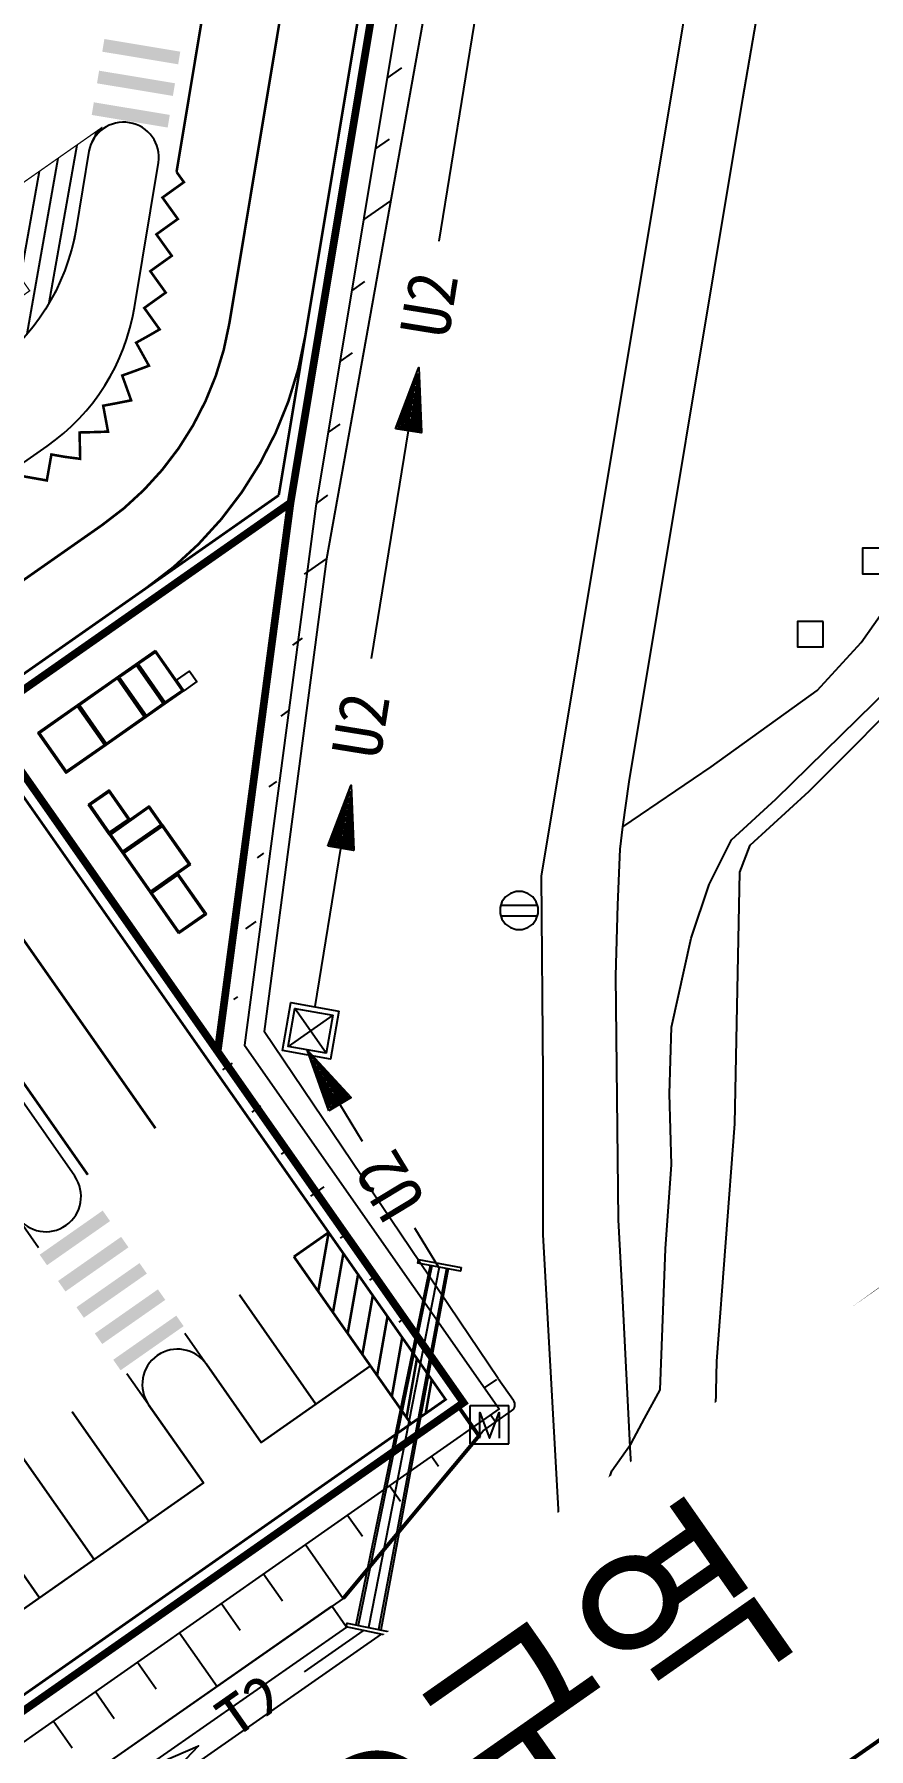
# Model space of a CAD drawing. Header units: millimetres. Extents: x 152904052 to 153933663, y 538271515 to 539240469.
# Drawn here: x 153489656 to 153522183, y 538588560 to 538655400 of the extents above; entities that cross this region are included whole.
import ezdxf
from ezdxf.enums import TextEntityAlignment as Align

# ---------------------------------------------------------------- set-up
doc = ezdxf.new("R2010")
doc.units = ezdxf.units.MM
doc.set_wipeout_variables(frame=1)
doc.layers.add('SCHM', color=9, linetype='Continuous')
doc.layers.add('TEXT', color=7, linetype='Continuous')
doc.styles.add('IIAC FONT', font='GulimChe.ttf')
doc.styles.add('굴림', font='Gulim.ttf')

msp = doc.modelspace()

# ---------------------------------------------------------------- hatches: boundary and pattern name
at = {"layer": 'SCHM'}
h = msp.add_hatch(dxfattribs=at)
h.set_pattern_fill('ANSI31', color=256, scale=200, angle=35)
h.set_pattern_definition([(80, (122809884.9, 494497989), (-625.352923, 110.266593), [])])
edge = h.paths.add_edge_path()
edge.add_line((153492312.2, 538651779.2), (153487412.9, 538648348.7))
edge.add_line((153487412.9, 538648348.7), (153489477.8, 538645399.7))
edge.add_line((153489477.8, 538645399.7), (153486201.2, 538643105.4))
edge.add_line((153486201.2, 538643105.4), (153486909.9, 538641831.7))
edge.add_line((153486909.9, 538641831.7), (153487118.8, 538641794.9))
edge.add_line((153487118.8, 538641794.9), (153487775.9, 538642255))
edge.add_arc((153482900.5, 538649217.8), 8500, 305, 350.5549)
edge.add_line((153491285.3, 538647822.9), (153491788.6, 538650848.5))
edge.add_arc((153493334.9, 538650591.2), 1567.6, 130.722586, 170.5549, ccw=False)

# ---------------------------------------------------------------- linework, layer by layer
for p, q in [((153499645.1, 538637137.3), (153516377.8, 538737720.2)), ((153503412.9, 538653692.4), (153503981, 538654090.2)), ((153502953.2, 538650929), (153503501.6, 538651313)), ((153502493.4, 538648165.5), (153503551, 538648906)), ((153502033.7, 538645402.1), (153502542.8, 538645758.6)), ((153501574, 538642638.6), (153502063.5, 538642981.3)), ((153501114.3, 538639875.2), (153501584.1, 538640204.1)), ((153500654.5, 538637111.7), (153501104.7, 538637426.9)), ((153500194.8, 538634348.3), (153501047.3, 538634945.2)), ((153499735.1, 538631584.8), (153500116.9, 538631852.2)), ((153489800.2, 538628168.6), (153494387.4, 538631380.6)), ((153494375.1, 538631310.9), (153493719.8, 538630852.1)), ((153494375.1, 538631310.9), (153494387.4, 538631380.6)), ((153494375.1, 538631310.9), (153495419, 538629820.1)), ((153494387.4, 538631380.6), (153495488.7, 538629807.8)), ((153493637.9, 538630794.7), (153492982.6, 538630335.9)), ((153493637.9, 538630794.7), (153493650.2, 538630864.4)), ((153493637.9, 538630794.7), (153494681.8, 538629303.9)), ((153493650.2, 538630864.4), (153494751.5, 538629291.6)), ((153493719.8, 538630852.1), (153493650.2, 538630864.4)), ((153493650.2, 538630864.4), (153494751.5, 538629291.6)), ((153493719.8, 538630852.1), (153494763.7, 538629361.3)), ((153491426.2, 538629246.1), (153492900.7, 538630278.5)), ((153492900.7, 538630278.5), (153492912.9, 538630348.1)), ((153492900.7, 538630278.5), (153492912.9, 538630348.1)), ((153492900.7, 538630278.5), (153492912.9, 538630348.1)), ((153492900.7, 538630278.5), (153493944.6, 538628787.7)), ((153492900.7, 538630278.5), (153493944.6, 538628787.7)), ((153492900.7, 538630278.5), (153493944.6, 538628787.7)), ((153492912.9, 538630348.1), (153494014.2, 538628775.4)), ((153492982.6, 538630335.9), (153492912.9, 538630348.1)), ((153492982.6, 538630335.9), (153494026.5, 538628845)), ((153494751.5, 538629291.6), (153495488.7, 538629807.8)), ((153494763.7, 538629361.3), (153495419, 538629820.1)), ((153495419, 538629820.1), (153495488.7, 538629807.8)), ((153489869.8, 538628156.3), (153491344.3, 538629188.7)), ((153491344.3, 538629188.7), (153491356.6, 538629258.3)), ((153491344.3, 538629188.7), (153491356.6, 538629258.3)), ((153491344.3, 538629188.7), (153491356.6, 538629258.3)), ((153491344.3, 538629188.7), (153492388.2, 538627697.9)), ((153491344.3, 538629188.7), (153492388.2, 538627697.9)), ((153491344.3, 538629188.7), (153492388.2, 538627697.9)), ((153491426.2, 538629246.1), (153491356.6, 538629258.3)), ((153491356.6, 538629258.3), (153492457.8, 538627685.6)), ((153491356.6, 538629258.3), (153492457.8, 538627685.6)), ((153491426.2, 538629246.1), (153492470.1, 538627755.2)), ((153494014.2, 538628775.4), (153494751.5, 538629291.6)), ((153494026.5, 538628845), (153494681.8, 538629303.9)), ((153494681.8, 538629303.9), (153494751.5, 538629291.6)), ((153494763.7, 538629361.3), (153494751.5, 538629291.6)), ((153499275.4, 538628821.4), (153499612.8, 538629057.6)), ((153491700.7, 538628766.9), (153492457.8, 538627685.6)), ((153491700.7, 538628766.9), (153492457.8, 538627685.6)), ((153491700.7, 538628766.9), (153492457.8, 538627685.6)), ((153492457.8, 538627685.6), (153494014.2, 538628775.4)), ((153492470.1, 538627755.2), (153493944.6, 538628787.7)), ((153494014.2, 538628775.4), (153493944.6, 538628787.7)), ((153494014.2, 538628775.4), (153493944.6, 538628787.7)), ((153494014.2, 538628775.4), (153493944.6, 538628787.7)), ((153494014.2, 538628775.4), (153493944.6, 538628787.7)), ((153494014.2, 538628775.4), (153493944.6, 538628787.7)), ((153494014.2, 538628775.4), (153493944.6, 538628787.7)), ((153494026.5, 538628845), (153494014.2, 538628775.4)), ((153489869.8, 538628156.3), (153489800.2, 538628168.6)), ((153489800.2, 538628168.6), (153490901.4, 538626595.8)), ((153489869.8, 538628156.3), (153490913.7, 538626665.4)), ((153492457.8, 538627685.6), (153492470.1, 538627755.2)), ((153490144.3, 538627677.1), (153490901.4, 538626595.8)), ((153490144.3, 538627677.1), (153490901.4, 538626595.8)), ((153490144.3, 538627677.1), (153490901.4, 538626595.8)), ((153490901.4, 538626595.8), (153492457.8, 538627685.6)), ((153490913.7, 538626665.4), (153492388.2, 538627697.9)), ((153492457.8, 538627685.6), (153492388.2, 538627697.9)), ((153492457.8, 538627685.6), (153492388.2, 538627697.9)), ((153492457.8, 538627685.6), (153492388.2, 538627697.9)), ((153492457.8, 538627685.6), (153492388.2, 538627697.9)), ((153492457.8, 538627685.6), (153492388.2, 538627697.9)), ((153492457.8, 538627685.6), (153492388.2, 538627697.9)), ((153490901.4, 538626595.8), (153490913.7, 538626665.4)), ((153492581, 538625940.6), (153491761.8, 538625367.1)), ((153492568.7, 538625871), (153491831.4, 538625354.8)), ((153492568.7, 538625871), (153492581, 538625940.6)), ((153492568.7, 538625871), (153493314.3, 538624806.1)), ((153492581, 538625940.6), (153493384, 538624793.8)), ((153498815.7, 538626057.9), (153499108.6, 538626263)), ((153491761.8, 538625367.1), (153492564.8, 538624220.2)), ((153491831.4, 538625354.8), (153491761.8, 538625367.1)), ((153492577.1, 538624289.9), (153491831.4, 538625354.8)), ((153494137.6, 538625321.5), (153492564.8, 538624220.2)), ((153494125.3, 538625251.9), (153492634.5, 538624208)), ((153494125.3, 538625251.9), (153494137.6, 538625321.5)), ((153494125.3, 538625251.9), (153494584.2, 538624596.5)), ((153494137.6, 538625321.5), (153494653.8, 538624584.3)), ((153493314.3, 538624806.1), (153492577.1, 538624289.9)), ((153494653.8, 538624584.3), (153493081, 538623483)), ((153494584.2, 538624596.5), (153493093.3, 538623552.7)), ((153494641.5, 538624514.6), (153493150.7, 538623470.7)), ((153494641.5, 538624514.6), (153493150.7, 538623470.7)), ((153494641.5, 538624514.6), (153493150.7, 538623470.7)), ((153493314.3, 538624806.1), (153493384, 538624793.8)), ((153494584.2, 538624596.5), (153494653.8, 538624584.3)), ((153494641.5, 538624514.6), (153494653.8, 538624584.3)), ((153494641.5, 538624514.6), (153494653.8, 538624584.3)), ((153494641.5, 538624514.6), (153494653.8, 538624584.3)), ((153495674, 538623040.2), (153494641.5, 538624514.6)), ((153495743.6, 538623027.9), (153494653.8, 538624584.3)), ((153492577.1, 538624289.9), (153492564.8, 538624220.2)), ((153492634.5, 538624208), (153492564.8, 538624220.2)), ((153493081, 538623483), (153492564.8, 538624220.2)), ((153493093.3, 538623552.7), (153492634.5, 538624208)), ((153493093.3, 538623552.7), (153493081, 538623483)), ((153493081, 538623483), (153493150.7, 538623470.7)), ((153493081, 538623483), (153493150.7, 538623470.7)), ((153493081, 538623483), (153493150.7, 538623470.7)), ((153493081, 538623483), (153493150.7, 538623470.7)), ((153493081, 538623483), (153493150.7, 538623470.7)), ((153494170.8, 538621926.6), (153493081, 538623483)), ((153493081, 538623483), (153493150.7, 538623470.7)), ((153494183.1, 538621996.3), (153493150.7, 538623470.7)), ((153495674, 538623040.2), (153494183.1, 538621996.3)), ((153495674, 538623040.2), (153495743.6, 538623027.9)), ((153498355.9, 538623294.5), (153498604.5, 538623468.5)), ((153495743.6, 538623027.9), (153494170.8, 538621926.6)), ((153495252.1, 538622683.7), (153494170.8, 538621926.6)), ((153495252.1, 538622683.7), (153494170.8, 538621926.6)), ((153495252.1, 538622683.7), (153494170.8, 538621926.6)), ((153495239.8, 538622614.1), (153494240.5, 538621914.3)), ((153495239.8, 538622614.1), (153494240.5, 538621914.3)), ((153495239.8, 538622614.1), (153494240.5, 538621914.3)), ((153495239.8, 538622614.1), (153495252.1, 538622683.7)), ((153495239.8, 538622614.1), (153495252.1, 538622683.7)), ((153495239.8, 538622614.1), (153495252.1, 538622683.7)), ((153496295.2, 538621106.9), (153495239.8, 538622614.1)), ((153496364.8, 538621094.6), (153495252.1, 538622683.7)), ((153494170.8, 538621926.6), (153494183.1, 538621996.3)), ((153494170.8, 538621926.6), (153494240.5, 538621914.3)), ((153494170.8, 538621926.6), (153494240.5, 538621914.3)), ((153494170.8, 538621926.6), (153494240.5, 538621914.3)), ((153494170.8, 538621926.6), (153494240.5, 538621914.3)), ((153494170.8, 538621926.6), (153494240.5, 538621914.3)), ((153495283.6, 538620337.5), (153494170.8, 538621926.6)), ((153494170.8, 538621926.6), (153494240.5, 538621914.3)), ((153495295.8, 538620407.1), (153494240.5, 538621914.3)), ((153496364.8, 538621094.6), (153495283.6, 538620337.5)), ((153496295.2, 538621106.9), (153495295.8, 538620407.1)), ((153497896.2, 538620531), (153498304.4, 538620816.8)), ((153497436.5, 538617767.6), (153497596.2, 538617879.4)), ((153507738.4, 538602998.8), (153498621.3, 538616519.1)), ((153497001.2, 538615021.2), (153497385.4, 538615290.2)), ((153498148.4, 538613382.9), (153498487.9, 538613620.7)), ((153499295.5, 538611744.6), (153499590.5, 538611951.2)), ((153500442.7, 538610106.3), (153500951.9, 538610462.9)), ((153501589.8, 538608468), (153501824.7, 538608632.4)), ((153505094.1, 538607392.8), (153502188.6, 538593385.8)), ((153505159.2, 538607380.6), (153502282.4, 538593366.5)), ((153505720.8, 538607275.9), (153503071.7, 538593204.5)), ((153505786.7, 538607263.6), (153503162.2, 538593185.9)), ((153502737, 538606829.7), (153502952, 538606980.3)), ((153503884.1, 538605191.4), (153504079.4, 538605328.1)), ((153505031.3, 538603553.1), (153505206.7, 538603675.9)), ((153507738.4, 538602998.8), (153508335, 538602146.9)), ((153507206, 538602626), (153507681.1, 538602958.6)), ((153507155.4, 538600954.7), (153508261.3, 538601729.1)), ((153506784.1, 538601109.8), (153506898.3, 538600946.7)), ((153507639.7, 538601293.8), (153507441.9, 538601576.3)), ((153501701.1, 538594421.6), (153507155.4, 538600954.7)), ((153505145.8, 538599962.6), (153505415.2, 538599577.9)), ((153503507.5, 538598815.5), (153503932.2, 538598209)), ((153501869.2, 538597668.3), (153502449.1, 538596840.2)), ((153500230.9, 538596521.2), (153501701.1, 538594421.6)), ((153498592.6, 538595374), (153499326.5, 538594325.9)), ((153447653.7, 538556740.9), (153501257.3, 538594112.2)), ((153496954.3, 538594226.9), (153497687, 538593180.4)), ((153501817.3, 538593308.9), (153501257.3, 538594112.2)), ((153448225.8, 538555920.7), (153501844.5, 538593303.3)), ((153448799.4, 538555101.6), (153503195.3, 538593026)), ((153495316, 538593079.7), (153496779.1, 538590990.1)), ((153503421.5, 538591964.6), (153503482.6, 538592967)), ((153449372.9, 538554282.4), (153503421.5, 538591964.6)), ((153493677.7, 538591932.6), (153494408.1, 538590889.4)), ((153492039.4, 538590785.4), (153492768.6, 538589744)), ((153490401.1, 538589638.3), (153491129.2, 538588598.5))]:
    msp.add_line(p, q, dxfattribs=at)
at = {"layer": 'SCHM', "ltscale": 7}
for p, q in [((153493757.2, 538629142.4), (153493760.3, 538629141.9)), ((153494494.4, 538629658.6), (153494497.6, 538629658.1)), ((153493448.1, 538623740), (153493444.9, 538623740.6)), ((153494537.9, 538622183.6), (153494537.3, 538622180.5))]:
    msp.add_line(p, q, dxfattribs=at)
at = {"layer": 'SCHM', "ltscale": 5}
msp.add_line((153505439.3, 538607328.4), (153502680.1, 538593284.9), dxfattribs=at)
at = {"layer": 'SCHM'}
for points in [[(153309206.5, 538922882.6), (153362041.8, 538959878.3), (153517431.3, 538737959.2), (153500636.4, 538637005.7), (153497846.8, 538615992.3), (153507779.6, 538601806.8), (153445728.8, 538558358.4)], [(153516130.8, 538718753.3), (153510988.3, 538690736.9), (153506046.2, 538662860.9), (153501047.3, 538634945.2), (153498621.3, 538616519.1)], [(153505441.6, 538647336.8), (153506882.6, 538656225.3)], [(153502798.5, 538631058.3), (153504244.6, 538639939.6)], [(153451868.5, 538551091.5), (153454391.5, 538552358.5), (153470526.5, 538563303.6), (153481348.5, 538570923.6), (153502160.5, 538585055.6), (153505944.5, 538587988.6), (153507722.5, 538589393.6), (153509438.5, 538591417.6), (153510699.5, 538594186.6), (153511447.5, 538597181.6), (153512171.5, 538599395.6), (153512918.5, 538600455.6), (153513448.5, 538601437.6), (153514058.5, 538602557.6), (153514256.5, 538608048.6), (153514491.5, 538611342.6), (153514413.5, 538614092.6), (153514491.5, 538616685.6), (153515258.5, 538620161.6), (153515966.5, 538622249.6), (153516831.4, 538623997.6), (153518565.4, 538625577.6), (153523027.4, 538629957.6)], [(153500603.2, 538617497.9), (153501601.5, 538623661.1)], [(153507833.4, 538621036.6), (153509278.1, 538621036.6)], [(153507836.2, 538621449.9), (153509275.3, 538621449.9)], [(153501295, 538617154), (153501034.5, 538615676.8), (153499557.3, 538615937.3), (153499817.8, 538617414.5), (153501295, 538617154)], [(153501295, 538617154), (153499557.3, 538615937.3)], [(153501034.5, 538615676.8), (153499817.8, 538617414.5)], [(153502451.7, 538612231.4), (153501570.5, 538613689.2)], [(153534582.5, 538613648.6), (153519415.5, 538602905.6), (153516894.5, 538601488.6), (153514494.5, 538600349.6), (153513670.5, 538599622.6), (153513730.5, 538599029.6), (153514336.5, 538597939.6), (153515355.5, 538596582.6), (153516167.5, 538596148.6), (153517024.5, 538595979.6), (153520490.5, 538598227.6), (153530159.5, 538605163.6)], [(153487695.4, 538606604.7), (153484712.8, 538610864.3), (153486842.6, 538612355.6), (153489825.2, 538608096)], [(153505422.6, 538607316.8), (153504493.9, 538608853.2)], [(153497649.2, 538606249.7), (153500631.7, 538601990.2), (153502761.5, 538603481.5), (153499778.9, 538607741)], [(153495519.4, 538604758.4), (153498502, 538600498.9), (153500631.7, 538601990.2), (153497649.2, 538606249.7)], [(153491136.9, 538601689.8), (153494119.5, 538597430.2), (153496249.3, 538598921.5), (153493266.7, 538603181.1)], [(153516303.4, 538601889.1), (153518569.3, 538603490.1), (153518664.5, 538603552.1), (153518718.4, 538603528.6), (153518700.9, 538603485.3), (153516675.5, 538602018.4), (153516641.3, 538601977.6), (153516646.4, 538601940.4), (153516683.9, 538601937.4), (153518432.1, 538603169.3), (153518504.4, 538603187.3), (153518512.5, 538603176.1), (153518492, 538603110), (153517090.6, 538602090.1), (153517082.9, 538602041.6), (153517126.2, 538602023.9), (153518210.3, 538602773.8), (153518280.8, 538602779.8), (153518276.8, 538602737), (153517704.5, 538602294.7), (153517649.8, 538602235.6), (153517661, 538602188.8), (153517691.9, 538602194.9), (153518004.6, 538602368.7), (153518051.6, 538602356.8), (153518045.6, 538602318.1), (153517882.2, 538602158.7), (153517849.4, 538602116.2), (153517887.2, 538602094.4), (153517984.9, 538602127.2), (153518036.7, 538602085.1), (153518040.5, 538602013.1), (153518074.7, 538601952), (153518093.1, 538601911.6), (153518200.8, 538601801.5), (153519255.2, 538600340.8)], [(153489007.1, 538600198.5), (153491989.7, 538595938.9), (153494119.5, 538597430.2), (153491136.9, 538601689.8)], [(153486877.3, 538598707.2), (153489859.9, 538594447.6), (153491989.7, 538595938.9), (153489007.1, 538600198.5)], [(153522337.7, 538597962.7), (153520554.7, 538596760), (153520481.6, 538596743.4), (153520473.7, 538596754.9), (153520495.7, 538596820.9), (153521925.6, 538597817.6), (153521934.4, 538597866.2), (153521891.2, 538597884.9), (153520785.8, 538597153.1), (153520714.9, 538597148.6), (153520719.8, 538597191.5), (153521304.2, 538597624.5), (153521360.5, 538597682.8), (153521350.2, 538597730.1), (153521318.9, 538597724.6), (153521000.9, 538597556.2), (153520953.9, 538597569.2), (153520960.8, 538597607.9), (153521128.3, 538597764.9), (153521162.2, 538597807), (153521124.6, 538597829.6), (153521025.7, 538597798.6), (153520974.5, 538597842), (153520972.2, 538597914.5), (153520939.1, 538597976.7), (153520921.4, 538598017.6), (153520815.4, 538598130.5), (153519785.2, 538599620.8)], [(153484747.5, 538597215.9), (153487730.1, 538592956.3), (153489859.9, 538594447.6), (153486877.3, 538598707.2)], [(153522721.2, 538598003.5), (153520410.2, 538596440.3), (153520313.2, 538596380), (153520259.4, 538596404.7), (153520277.9, 538596447.9), (153522344.5, 538597881.2)], [(153514332.5, 538594569.6), (153514582.5, 538594569.6)], [(153515332.5, 538594569.6), (153515582.5, 538594569.6)], [(153500189, 538591555.5), (153502478.5, 538593150.3)]]:
    msp.add_lwpolyline(points, dxfattribs=at)
at = {"layer": 'SCHM', "ltscale": 0.005, "const_width": 100}
msp.add_lwpolyline([(153499186.3, 538637426.5), (153515851.1, 538737600.8), (153457518.1, 538820908.9)], dxfattribs=at)
at = {"layer": 'SCHM', "const_width": 300}
msp.add_lwpolyline([(153516377.8, 538737720.2), (153499645.1, 538637137.3), (153487684.3, 538628762.3), (153506386.8, 538602052.4), (153445810.6, 538559636.4), (153427681.5, 538585527.4, 0.4141458), (153426288.9, 538585772.8), (153424446.1, 538584482.4, 0.4142136), (153424200.5, 538583089.7), (153443870.2, 538554998.6, 0.4088796), (153452912.1, 538553398.1), (153485721, 538576279.9), (153508667.6, 538588016.3)], format="xyb", dxfattribs=at)
at = {"layer": 'SCHM', "ltscale": 0.3, "const_width": 100, "flags": 128}
for points in [[(153497260.6, 538644131.9), (153511483.8, 538729629.7)], [(153492306.2, 538636271.3), (153485676.8, 538631629.4)]]:
    msp.add_lwpolyline(points, dxfattribs=at)
at = {"layer": 'SCHM'}
for points, const_width in [([(153508667.6, 538588016.3), (153669836.2, 538700419.6)], 150), ([(153508810.6, 538587811.3), (153669979.2, 538700214.5)], 150), ([(153449425.1, 538542432), (153671838.3, 538697548.8)], 150), ([(153469277.5, 538555685.7), (153672124.4, 538697138.7)], 150), ([(153472902.6, 538554233.9), (153673983.5, 538694473)], 150), ([(153499186.3, 538637426.5), (153486988, 538628885.1)], 100), ([(153496804.2, 538615737.8), (153499645.1, 538637137.3)], 300), ([(153498536.4, 538612392.3), (153486988, 538628885.1)], 100), ([(153484819.2, 538626403.5), (153494379.4, 538612750)], 100), ([(153491743.4, 538610935.7), (153481749.3, 538625208.7)], 100), ([(153445933.3, 538560332.8), (153505690.5, 538602175.2), (153498536.4, 538612392.3)], 100), ([(153499778.9, 538607741), (153501130.5, 538608687.4)], 100), ([(153501130.5, 538608687.4), (153500725.3, 538606389.4)], 100), ([(153499778.9, 538607741), (153504338.9, 538601228.8)], 100), ([(153501704.1, 538607868.3), (153501298.9, 538605570.3)], 100), ([(153502277.7, 538607049.1), (153501872.5, 538604751.1)], 100), ([(153502851.3, 538606230), (153502446.1, 538603932)], 100), ([(153503424.9, 538605410.8), (153503019.7, 538603112.8)], 100), ([(153503998.4, 538604591.7), (153503593.2, 538602293.7)], 100), ([(153504572, 538603772.5), (153504166.8, 538601474.5)], 100), ([(153505145.6, 538602953.4), (153504912.3, 538601630.3)], 100)]:
    msp.add_lwpolyline(points, dxfattribs=dict(at, const_width=const_width))
at = {"layer": 'SCHM', "ltscale": 0.05, "const_width": 100, "flags": 128}
msp.add_lwpolyline([(153495201.3, 538650034.3), (153497185, 538661958.7)], dxfattribs=at)
at = {"layer": 'SCHM', "ltscale": 0.0008}
for points in [[(153424303.7, 538593233.4), (153490155.2, 538639343.1, 0.2014306), (153493561.4, 538644747.3), (153494501.3, 538650397.2, 0.9806279), (153491788.6, 538650848.5), (153491285.3, 538647822.9, -0.2014306), (153487775.9, 538642255), (153422215.4, 538596349.1, -0.4142136), (153418658.8, 538596931.2), (153417965.9, 538597920.8, 1), (153415713.2, 538596343.5), (153416987.6, 538594523.4, 0.4093917), (153424306.1, 538593235)], [(153481953.7, 538585554.5), (153504338.9, 538601228.8), (153502761.5, 538603481.5), (153498502, 538600498.9), (153496365.4, 538603550.2, 1), (153494112.7, 538601972.9), (153496249.3, 538598921.5), (153480376.4, 538587807.2)]]:
    msp.add_lwpolyline(points, format="xyb", dxfattribs=at)
at = {"layer": 'SCHM', "const_width": 50}
msp.add_lwpolyline([(153492312.2, 538651779.2), (153487412.9, 538648348.7), (153489477.8, 538645399.7), (153486201.2, 538643105.4), (153487118.8, 538641794.9), (153487775.9, 538642255, 0.2014306), (153491285.3, 538647822.9), (153491788.6, 538650848.5, -0.1755727)], format="xyb", close=True, dxfattribs=at)
at = {"layer": 'SCHM', "ltscale": 0.005}
msp.add_lwpolyline([(153489132.3, 538638183.8, 100, 100, 0), (153490145, 538638005.2, 100, 100, 0), (153490323.6, 538639018, 100, 100, 0), (153490854.2, 538638924.4, 100, 100, 0), (153491445.2, 538638848.4, 100, 100, 0), (153491421, 538639876.5, 100, 100, 0), (153491935.1, 538639888.6, 100, 100, 0), (153492530.7, 538639908.3, 100, 100, 0), (153492341.9, 538640919.2, 100, 100, 0), (153492847.4, 538641013.6, 100, 100, 0), (153493432.1, 538641128.7, 100, 100, 0), (153493083.6, 538642096.2, 100, 100, 0), (153493567.3, 538642270.5, 100, 100, 0), (153494126, 538642477.8, 100, 100, 0), (153493626.8, 538643376.9, 100, 100, 0), (153494076.3, 538643626.5, 100, 100, 0), (153494542.1, 538643894.4, 100, 100, 0), (153493942.9, 538644730.2, 100, 100, 0), (153494778.6, 538645329.4, 100, 100, 0), (153494179.3, 538646165.2, 100, 100, 0), (153495015.1, 538646764.5, 100, 100, 0), (153494415.8, 538647600.2, 100, 100, 0), (153495251.5, 538648199.5, 100, 100, 0), (153494652.2, 538649035.2, 100, 100, 0), (153495488, 538649634.5, 100, 100, 0), (153495201.3, 538650034.3, 0, 0, 0)], format="xyseb", dxfattribs=at)
at = {"layer": 'SCHM', "ltscale": 0.3, "const_width": 100, "flags": 128}
msp.add_lwpolyline([(153492306.2, 538636271.3, 0.2014306), (153497260.6, 538644131.9, 0.2014306)], format="xyb", dxfattribs=at)
at = {"layer": 'SCHM', "ltscale": 0.005, "const_width": 100}
msp.add_lwpolyline([(153494026.9, 538633813.8, 0.2014306), (153500219.9, 538643639.6, 0.2014306)], format="xyb", dxfattribs=at)
at = {"layer": 'SCHM'}
for points in [[(153503735.2, 538640023.1), (153504637.6, 538642383.2), (153504641.9, 538642407.7), (153504746, 538639882.7), (153504741.6, 538639858.3), (153503735.2, 538640023.1)], [(153503824.5, 538640064.2), (153504603.7, 538642155.6), (153504671.8, 538639927.4), (153503824.5, 538640064.2)], [(153503887.2, 538640097.3), (153504560.5, 538641910.6), (153504624.2, 538639980), (153503887.2, 538640097.3)], [(153503959.2, 538640147.7), (153504522.4, 538641658.5), (153504578.8, 538640044.8), (153503959.2, 538640147.7)], [(153504027, 538640173.7), (153504477, 538641401.3), (153504524, 538640092.4), (153504027, 538640173.7)], [(153504091.8, 538640219.1), (153504433.9, 538641156.4), (153504478.7, 538640157.2), (153504091.8, 538640219.1)], [(153504154.5, 538640252.2), (153504395.7, 538640904.2), (153504423.9, 538640204.7), (153504154.5, 538640252.2)], [(153504219.3, 538640297.6), (153504357.6, 538640652.1), (153504373.5, 538640276.8), (153504219.3, 538640297.6)], [(153504282, 538640330.8), (153504319.4, 538640399.9), (153504318.7, 538640324.3), (153504282, 538640330.8)], [(153522940.4, 538635370.6), (153521940.4, 538635370.6), (153521940.4, 538634370.6), (153522940.4, 538634370.6)], [(153520413.4, 538632512.6), (153519413.4, 538632512.6), (153519413.4, 538631512.6), (153520413.4, 538631512.6)], [(153495201.9, 538630217.4), (153495709.7, 538630572.9), (153495996.4, 538630163.3), (153495488.7, 538629807.8)], [(153501104.4, 538623742.4), (153501994.5, 538626104.7), (153502003.9, 538626122), (153502108, 538623597), (153502103.6, 538623572.5), (153501104.4, 538623742.4)], [(153501188.7, 538623790.7), (153501960.7, 538625877.1), (153502033.8, 538623641.7), (153501188.7, 538623790.7)], [(153501249.2, 538623811.6), (153501922.5, 538625624.9), (153501986.2, 538623694.2), (153501249.2, 538623811.6)], [(153501321.2, 538623862), (153501884.4, 538625372.8), (153501935.8, 538623766.3), (153501321.2, 538623862)], [(153501383.9, 538623895.2), (153501841.2, 538625127.8), (153501881, 538623813.8), (153501383.9, 538623895.2)], [(153501448.7, 538623940.5), (153501795.9, 538624870.6), (153501835.6, 538623878.6), (153501448.7, 538623940.5)], [(153501516.5, 538623966.5), (153501757.7, 538624618.5), (153501780.9, 538623926.2), (153501516.5, 538623966.5)], [(153501576.2, 538624019.1), (153501714.5, 538624373.5), (153501735.5, 538623991), (153501576.2, 538624019.1)], [(153501644, 538624045), (153501676.4, 538624121.4), (153501680.7, 538624038.6), (153501644, 538624045)], [(153508438.4, 538621979.2), (153508215.3, 538621906.7), (153508025.4, 538621768.8), (153507887.5, 538621578.9), (153507815, 538621355.8), (153507815, 538621121.1), (153507887.5, 538620897.9), (153508025.4, 538620708.1), (153508215.3, 538620570.2), (153508438.4, 538620497.7), (153508673.1, 538620497.7), (153508896.2, 538620570.2), (153509086.1, 538620708.1), (153509224, 538620898), (153509296.5, 538621121.1), (153509296.5, 538621355.8), (153509224, 538621578.9), (153509086.1, 538621768.8), (153508896.2, 538621906.7), (153508673.1, 538621979.2)], [(153501526.7, 538617316.2), (153501196.8, 538615445.1), (153499325.6, 538615775), (153499655.6, 538617646.2)], [(153501138.9, 538613429.5), (153500288.7, 538615806.5), (153500284.6, 538615825.7), (153501998, 538613968.1), (153502010.6, 538613946.6), (153501138.9, 538613429.5)], [(153501171.9, 538613520.9), (153500410.2, 538615611), (153501912.5, 538613954.1), (153501171.9, 538613520.9)], [(153501204.5, 538613575.9), (153500544.3, 538615394.1), (153501842.3, 538613963.4), (153501204.5, 538613575.9)], [(153501226.8, 538613661), (153500678.4, 538615177.2), (153501757.2, 538613985.7), (153501226.8, 538613661)], [(153501253.1, 538613726.8), (153500804, 538614962.5), (153501684.7, 538613986.5), (153501253.1, 538613726.8)], [(153501273.1, 538613803.4), (153500935.9, 538614737.1), (153501608.1, 538614006.6), (153501273.1, 538613803.4)], [(153501308, 538613867), (153501070, 538614520.2), (153501535.6, 538614007.4), (153501308, 538613867)], [(153501319.5, 538613945.8), (153501195.5, 538614305.5), (153501459.1, 538614027.4), (153501319.5, 538613945.8)], [(153501354.3, 538614009.4), (153501329.6, 538614088.6), (153501386.5, 538614028.2), (153501354.3, 538614009.4)], [(153506302.4, 538607320.1), (153506274.9, 538607172.6), (153504603.7, 538607484.2), (153504631.2, 538607631.6)], [(153514898.8, 538594940), (153514787.2, 538594903.7), (153514692.3, 538594834.8), (153514623.4, 538594739.9), (153514587.1, 538594628.3), (153514587.1, 538594510.9), (153514623.4, 538594399.4), (153514692.3, 538594304.4), (153514787.2, 538594235.5), (153514898.8, 538594199.2), (153515016.2, 538594199.2), (153515127.7, 538594235.5), (153515222.7, 538594304.4), (153515291.6, 538594399.4), (153515327.9, 538594510.9), (153515327.9, 538594628.3), (153515291.6, 538594739.9), (153515222.7, 538594834.8), (153515127.7, 538594903.7), (153515016.2, 538594940)], [(153503512.7, 538593114), (153503482.6, 538592967), (153501817.3, 538593308.9), (153501847.5, 538593455.8)], [(153493712.9, 538587654.9), (153496036.6, 538588656.3), (153496053.3, 538588668), (153494308.9, 538586833.2), (153494292.2, 538586821.6), (153493712.9, 538587654.9)]]:
    msp.add_lwpolyline(points, close=True, dxfattribs=at)
at = {"layer": 'SCHM', "ltscale": 0.0008}
msp.add_lwpolyline([(153481524.1, 538624745.8), (153479271.4, 538623168.4), (153485695.5, 538613993.9), (153440969.8, 538582676.6), (153438833.2, 538585728, 1), (153436580.5, 538584150.6), (153442000.8, 538576409.7, 1), (153444253.5, 538577987), (153442116.9, 538581038.3), (153486842.6, 538612355.6), (153488979.2, 538609304.3, 1), (153491231.9, 538610881.6)], format="xyb", close=True, dxfattribs=at)
at = {"layer": 'SCHM', "flags": 128}
for points in [[(153518719.5, 538603475.6), (153520219.5, 538603475.6)], [(153518719.5, 538601975.6), (153518719.5, 538603475.6)], [(153519089.5, 538602195.6), (153519089.5, 538603195.6), (153519469.5, 538602195.6), (153519849.5, 538603195.6), (153519849.5, 538602195.6)], [(153520219.5, 538601975.6), (153520219.5, 538603475.6)], [(153506648.5, 538601945.6), (153508148.5, 538601945.6)], [(153506648.5, 538600445.6), (153506648.5, 538601945.6)], [(153507018.5, 538600665.6), (153507018.5, 538601665.6), (153507398.5, 538600665.6), (153507778.5, 538601665.6), (153507778.5, 538600665.6)], [(153508148.5, 538600445.6), (153508148.5, 538601945.6)], [(153518719.5, 538601975.6), (153520219.5, 538601975.6)], [(153506648.5, 538600445.6), (153508148.5, 538600445.6)]]:
    msp.add_lwpolyline(points, dxfattribs=at)
at = {"layer": 'SCHM', "ltscale": 15, "const_width": 150}
msp.add_lwpolyline([(153506153.7, 538601950.2), (153506989.7, 538600756.2), (153501701.1, 538594421.6)], dxfattribs=at)
at = {"layer": 'SCHM'}
msp.add_lwpolyline([(153501701.1, 538594421.6), (153447653.7, 538556740.9, -0.1251391), (153445975.2, 538556176.2), (153445565.5, 538555889.3)], format="xyb", dxfattribs=at)
for points in [[(153510498.5, 538590670.6, 0), (153509495.5, 538608597.6, 0), (153509493.5, 538614808.6, 0), (153509427.5, 538622577.6, 0), (153524226.3, 538711530.6, 0)], [(153513430.5, 538592582.6, 0), (153512894.5, 538600063.6, 0), (153512589.5, 538606282.6, 0), (153512429.5, 538609178.6, 0), (153512330.5, 538618687.6, 0), (153512403.5, 538621455.6, 0), (153512489.4, 538623628.6, 0), (153512600.4, 538624507.6, 0), (153512845.4, 538626253.6, 0), (153517281.4, 538652894.6, 0), (153521321.4, 538676356.6, 0), (153527017.3, 538709844.6, 0)], [(153512600.4, 538624507.6, 0), (153516046.4, 538626839.6, 0), (153520172.4, 538629820.6, 0), (153521884.4, 538631683.6, 0), (153525166.4, 538636337.6, 0), (153527889.4, 538640674.6, 0), (153529022.4, 538643205.6, 0), (153530191.4, 538648310.6, 0), (153530250.4, 538654272.6, 0), (153530045.4, 538659789.6, 0), (153529016.4, 538664857.6, 0), (153527981.4, 538667745.6, 0), (153526117.4, 538671149.6, 0), (153524417.4, 538673416.6, 0), (153521321.4, 538676356.6, 0)], [(153513430.5, 538592582.6, 0), (153513777.5, 538592180.6, 0), (153514450.5, 538592203.6, 0), (153541594.5, 538610963.6, 0), (153564160.4, 538626731.7, 0), (153586708.4, 538642582.7, 0), (153608899.4, 538658047.7, 0), (153634419.4, 538675946.8, 0)], [(153587651.4, 538653002.7, 0), (153586820.4, 538651628.7, 0), (153583027.4, 538647208.7, 0), (153577519.3, 538643056.2, 0), (153557561.1, 538628227.9, 0), (153540556.1, 538615581.3, 0), (153527287.3, 538606319.6, 0), (153517250.5, 538598848.6, 0), (153517760.5, 538598146.6, 0), (153527859.7, 538605499.6, 0), (153541140.8, 538614770, 0), (153558157.8, 538627425.5, 0), (153578147.6, 538642277.2, 0), (153585248.4, 538647574.7, 0), (153586538.4, 538649932.7, 0), (153588246.9, 538652468.5, 0)], [(153448888.5, 538552779.5, 0), (153451788.5, 538554963.5, 0), (153466631.5, 538565717.5, 0), (153481558.5, 538576070.6, 0), (153485014.5, 538580349.6, 0), (153503760.5, 538591305.6, 0), (153510172.5, 538596496.3, 0)], [(153382161.6, 538500264.4, 0), (153382398.6, 538499995.4, 0), (153397011.6, 538510140.5, 0), (153444633.6, 538543421.5, 0), (153444633.6, 538543421.5, 0), (153445819.6, 538544874.5, 0), (153446761.6, 538545668.5, 0), (153452911.5, 538549925.5, 0), (153455044.5, 538550922.5, 0), (153455501.5, 538551225.5, 0), (153481651.5, 538569179.6, 0), (153509439.5, 538588572.6, 0), (153510362.5, 538589716.6, 0), (153510498.5, 538590670.6, 0)]]:
    msp.add_polyline3d(points, dxfattribs=at)
for points in [[(153516224.5, 538601916.6, 0), (153516260.5, 538603665.6, 0), (153516966.5, 538612928.6, 0), (153517165.5, 538622734.6, 0), (153517561.4, 538623788.6, 0), (153519861.4, 538625896.6, 0), (153524322.4, 538630368.6, 0), (153527206.4, 538634397.6, 0), (153529714.4, 538637736.6, 0), (153536168.4, 538638422.6, 0), (153539490.4, 538639556.6, 0), (153543772.4, 538641805.7, 0), (153547407.4, 538643311.7, 0), (153550900.4, 538642904.7, 0), (153553887.4, 538641220.7, 0), (153554974.4, 538640281.7, 0), (153554511.4, 538634837.7, 0), (153554667.4, 538633686.7, 0), (153553850.4, 538630070.7, 0), (153554030.4, 538629363.7, 0), (153552639.4, 538628399.7, 0), (153544982.5, 538622868.7, 0), (153539888.5, 538618795.6, 0), (153537167.5, 538617031.6, 0)], [(153503581.5, 538589347.6, 0), (153504237.2, 538588342.6, 0), (153486879.8, 538577017.4, 0), (153468904, 538564586.2, 0), (153453114.2, 538552992.9, 0), (153452404, 538553960.1, 0), (153468207.5, 538565563.5, 0), (153486210.5, 538578013.6, 0)]]:
    msp.add_polyline3d(points, close=True, dxfattribs=at)
msp.add_arc((153508089.2, 538601974.8), 300, 305.000006, 34.999993, dxfattribs=at)
for points in [[(153492306.2, 538654721.8), (153495265.6, 538654229.5), (153492388.3, 538655215.1), (153495347.6, 538654722.8)], [(153492101.1, 538653488.8), (153495060.4, 538652996.5), (153492183.2, 538653982), (153495142.5, 538653489.7)], [(153491896, 538652255.7), (153494855.3, 538651763.4), (153491978, 538652748.9), (153494937.4, 538652256.6)], [(153490153, 538607410), (153492610.5, 538609130.7), (153489866.2, 538607819.5), (153492323.7, 538609540.3)], [(153490870, 538606386), (153493327.4, 538608106.7), (153490583.2, 538606795.6), (153493040.7, 538608516.3)], [(153491587, 538605362.1), (153494044.4, 538607082.8), (153491300.2, 538605771.7), (153493757.6, 538607492.4)], [(153492303.9, 538604338.1), (153494761.4, 538606058.9), (153492017.1, 538604747.7), (153494474.6, 538606468.4)], [(153493020.9, 538603314.2), (153495478.4, 538605034.9), (153492734.1, 538603723.8), (153495191.6, 538605444.5)]]:
    msp.add_solid(points, dxfattribs=at)

# ---------------------------------------------------------------- texts
at = {"layer": 'SCHM', "ltscale": 10, "style": 'IIAC FONT'}
for rotation, p in [(80.784823, (153505041.7, 538644872.3)), (80.814576, (153502379.6, 538628467.7)), (121.153222, (153503496.6, 538610503))]:
    msp.add_text('U2', height=1918.79, rotation=rotation, dxfattribs=at).set_placement(p, align=Align.MIDDLE_CENTER)
at = {"layer": 'SCHM', "style": 'IIAC FONT'}
msp.add_text('T2', height=1918.79, rotation=34.999999, dxfattribs=at).set_placement((153498121.2, 538590111.7), align=Align.MIDDLE_CENTER)

# ---------------------------------------------------------------- next in the draw order: wipeouts: each hides what was drawn before it
at = {"color": 1}
msp.add_wipeout([(153495700.8, 538573047), (153530105.2, 538597137.2), (153523222.3, 538606967.1), (153488817.9, 538582876.9)], dxfattribs=at).dxf.layer = 'TEXT'

# ---------------------------------------------------------------- next in the draw order: texts
at = {"layer": 'TEXT', "style": '굴림'}
msp.add_text('D구역', height=6000, rotation=35.000001, dxfattribs=at).set_placement((153509461.5, 538590007.1), align=Align.MIDDLE)

doc.saveas('drawing.dxf')
